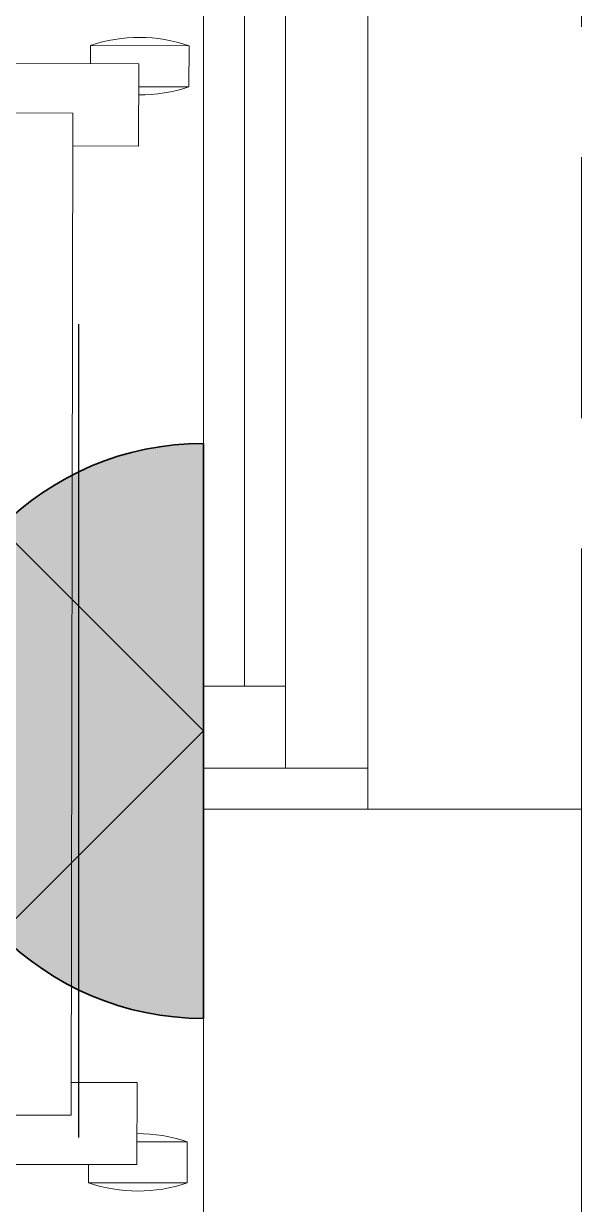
# Model space of a CAD drawing. Header units: inches. Extents: x -12418 to 242017, y -29325 to 19878.
# Drawn here: x 48708 to 49048, y -11838 to -11119 of the extents above; entities that cross this region are included whole.
import ezdxf
from ezdxf.enums import TextEntityAlignment as Align

# ---------------------------------------------------------------- set-up
doc = ezdxf.new("R2010")
doc.units = ezdxf.units.IN
doc.header["$LTSCALE"] = 25
doc.header["$MEASUREMENT"] = 0
doc.linetypes.add('00-Ground Floor$0$HIDDEN', pattern=[9.525, 6.35, -3.175])
doc.linetypes.add('DASHDOT', pattern=[25.4, 12.7, -6.35, 0, -6.35])
doc.layers.get('0').update_dxf_attribs({"color": 8})
doc.layers.get('Defpoints').update_dxf_attribs({"color": 8})
for name, color, linetype, lineweight in [('00-Ground Floor$0$Aluminum', 251, 'Continuous', 5), ('00-Ground Floor$0$LOADING', 253, 'Continuous', 5), ('00-Ground Floor$0$Proj', 251, 'Continuous', 5), ('00-Ground Floor$0$Walls', 251, 'Continuous', 5), ('E-LITE-CLNG-CNDT', 6, 'DASHDOT', 35), ('E-LITE-EXIT-NUMB', 6, 'Continuous', 25), ('E-POWR-WALL @ 100', 4, 'Continuous', 35)]:
    doc.layers.add(name, color=color, linetype=linetype, lineweight=lineweight)
doc.styles.add('DC_Simplex', font='SIMPLEX.shx', dxfattribs={"width": 0.7})

# ---------------------------------------------------------------- blocks, each defined once
blk = doc.blocks.new('00-Ground Floor$0$workstation')
at = {"layer": '00-Ground Floor$0$LOADING'}
for p, q in [((2797.299, -990.665, 0), (2797.295, -993.165, 0)), ((2803.299, -990.675, 0), (2797.299, -990.665, 0)), ((2803.299, -990.675, 0), (2803.297, -991.786, 0)), ((2800.355, -991.781, 0), (2800.347, -996.781, 0)), ((2800.355, -991.781, 0), (2858.355, -991.877, 0)), ((2800.353, -993.17, 0), (2797.295, -993.165, 0)), ((2804.249, -1055.787, 0), (2804.35, -994.788, 0)), ((2804.35, -994.788, 0), (2854.35, -994.87, 0)), ((2800.347, -996.781, 0), (2804.347, -996.788, 0)), ((2800.244, -1058.781, 0), (2800.252, -1053.781, 0)), ((2800.252, -1053.781, 0), (2804.252, -1053.787, 0)), ((2854.249, -1055.87, 0), (2804.249, -1055.787, 0)), ((2797.185, -1059.887, 0), (2797.189, -1057.387, 0)), ((2800.246, -1057.392, 0), (2797.189, -1057.387, 0)), ((2800.244, -1058.781, 0), (2858.244, -1058.877, 0)), ((2803.185, -1059.897, 0), (2803.186, -1058.786, 0)), ((2803.185, -1059.897, 0), (2797.185, -1059.887, 0))]:
    blk.add_line(p, q, dxfattribs=at)
for centre, start, end in [((2800.285, -999.42, 0), 70.98047, 108.82976), ((2800.31, -984.42, 0), 250.98047, 270.26174), ((2800.174, -1066.142, 0), 89.54848, 108.82976), ((2800.199, -1051.142, 0), 250.98047, 288.82976)]:
    blk.add_arc(centre, 9.25, start, end, dxfattribs=at)
blk = doc.blocks.new('00-Ground Floor')
at = {"layer": '00-Ground Floor$0$Aluminum'}
for p, q in [((48817.93, -10097.43, 0), (48817.93, -11597.43, 0)), ((48917.93, -10097.43, 0), (48917.93, -11597.43, 0)), ((48867.93, -10122.43, 0), (48867.93, -11572.43, 0)), ((48842.93, -11522.43, 0), (48842.93, -10172.43, 0)), ((48867.93, -11522.43, 0), (48817.93, -11522.43, 0)), ((48917.93, -11572.43, 0), (48817.93, -11572.43, 0))]:
    blk.add_line(p, q, dxfattribs=at)
at = {"layer": '00-Ground Floor$0$Proj', "linetype": '00-Ground Floor$0$HIDDEN'}
blk.add_line((49047.93, -11597.43, 0), (49047.93, -10097.43, 0), dxfattribs=at)
at = {"layer": '00-Ground Floor$0$Walls'}
for p, q in [((48817.93, -12797.43, 0), (48817.93, -11597.43, 0)), ((49047.93, -11597.43, 0), (48817.93, -11597.43, 0)), ((49047.93, -13097.43, 0), (49047.93, -11597.43, 0))]:
    blk.add_line(p, q, dxfattribs=at)
at = {"layer": '00-Ground Floor$0$LOADING', "xscale": 10, "yscale": 10, "zscale": 10, "rotation": 180}
blk.add_blockref('00-Ground Floor$0$workstation', (76780.98, -21731.53, 0), dxfattribs=at)
blk = doc.blocks.new('*U14')
h = blk.add_hatch(color=253)
edge = h.paths.add_edge_path()
edge.add_line((0, -1.75), (0, 1.75))
edge.add_arc((0, 0), 1.75, -90, 90, ccw=False)
blk.add_line((1.75, 0), (3.25, 0))
blk.add_lwpolyline([(0, -1.75, 1), (0, 1.75)], format="xyb", close=True)
at = {"layer": 'Defpoints'}
for p, q in [((2.4749, 2.4749), (0, 0)), ((0.7582, 2.4749), (0.7582, -2.4749)), ((2.4749, -2.4749), (0, 0))]:
    blk.add_line(p, q, dxfattribs=at)
at = {"layer": 'E-LITE-EXIT-NUMB', "style": 'DC_Simplex', "width": 0.7, "flags": 8}
blk.add_attdef('TYPE', text='', height=2, rotation=360, dxfattribs=at).set_placement((-2.682, 5.2383), align=Align.RIGHT)
blk.add_attdef('CIRCUIT', (2.682, 5.2383), '', height=2, rotation=360, dxfattribs=at)

msp = doc.modelspace()

# ---------------------------------------------------------------- block references
at = {"layer": 'E-LITE-CLNG-CNDT'}
msp.add_blockref('00-Ground Floor', (0, 0), dxfattribs=at)
at = {"layer": 'E-POWR-WALL @ 100', "xscale": 100, "yscale": 100, "zscale": 100, "rotation": 180}
msp.add_blockref('*U14', (48817.93, -11549.73, 0), dxfattribs=at)

doc.saveas('drawing.dxf')
